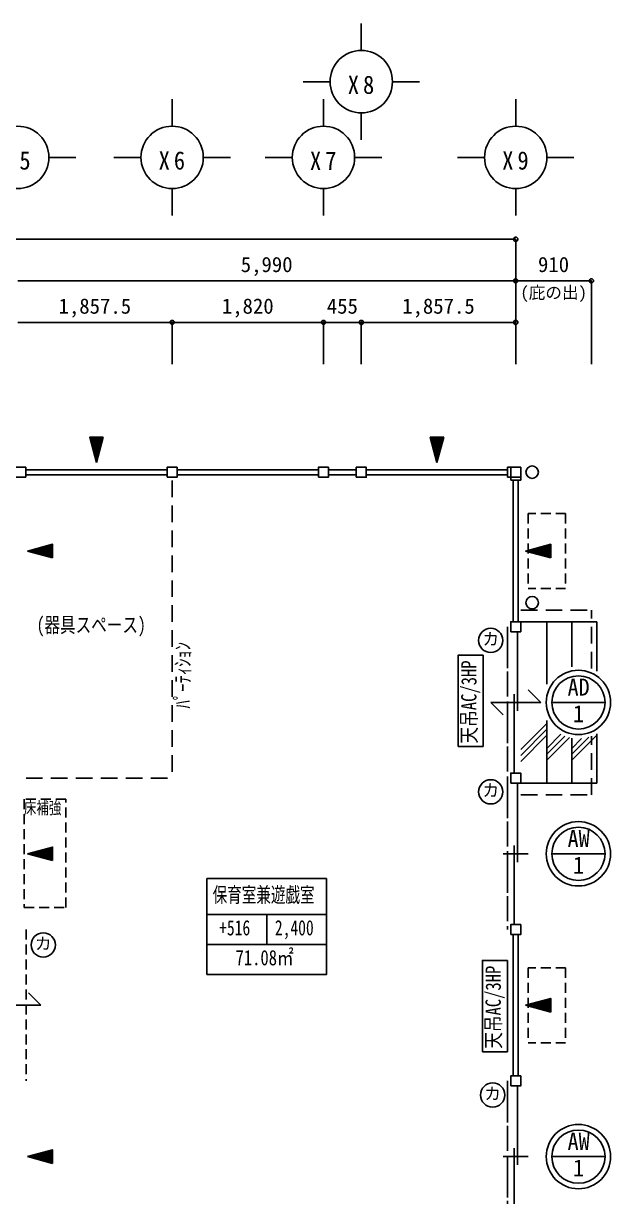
# Model space of a CAD drawing. Units: millimetres at full size, sheet at 1:100. Extents: x -40222 to 41440, y -29146 to 30741.
# Drawn here: x -23019 to -15958, y -15112 to -1011 of the extents above; entities that cross this region are included whole.
import ezdxf
from ezdxf.enums import TextEntityAlignment as Align

# ---------------------------------------------------------------- set-up
doc = ezdxf.new("R2010")
doc.units = ezdxf.units.MM
doc.header["$LTSCALE"] = 100
doc.header["$PDMODE"] = 32
doc.header["$PDSIZE"] = 50
doc.linetypes.add('DASHED1', pattern=[1.8, 1.2, -0.6])
doc.linetypes.add('DASHED2', pattern=[3, 2, -1])
for name, color, linetype in [('1-1', 2, 'Continuous'), ('1-2', 7, 'Continuous'), ('1-3', 7, 'Continuous'), ('1-4', 4, 'Continuous'), ('1-5', 7, 'Continuous'), ('1-6', 4, 'Continuous'), ('1-7', 3, 'DASHED2'), ('1-8', 7, 'Continuous'), ('1-9', 7, 'Continuous'), ('1-A', 4, 'Continuous'), ('1-C', 4, 'Continuous')]:
    doc.layers.add(name, color=color, linetype=linetype)
doc.styles.add('ＭＳ ゴシック', font='')
doc.styles.get('ＭＳ ゴシック').set_extended_font_data('MS Gothic')

msp = doc.modelspace()

# ---------------------------------------------------------------- linework, layer by layer
at = {"layer": '1-1'}
for p, q in [((-22990.9, -6345.2), (-23185.9, -6345.2)), ((-22990.9, -6465.2), (-22990.9, -6345.2)), ((-17038.4, -6345.2), (-17195.9, -6345.2)), ((-17195.9, -6465.2), (-17195.9, -6345.2)), ((-17158.4, -6502.7), (-17158.4, -6345.2)), ((-17038.4, -6345.2), (-17038.4, -6502.7)), ((-22990.9, -6465.2), (-23185.9, -6465.2)), ((-17158.4, -6502.7), (-17038.4, -6502.7))]:
    msp.add_line(p, q, dxfattribs=at)
for points in [[(-21290.9, -6465.2), (-21170.9, -6465.2), (-21170.9, -6345.2), (-21290.9, -6345.2)], [(-19470.9, -6465.2), (-19350.9, -6465.2), (-19350.9, -6345.2), (-19470.9, -6345.2)], [(-19015.9, -6465.2), (-18895.9, -6465.2), (-18895.9, -6345.2), (-19015.9, -6345.2)], [(-17158.4, -8322.7), (-17038.4, -8322.7), (-17038.4, -8202.7), (-17158.4, -8202.7)], [(-17158.4, -10142.7), (-17038.4, -10142.7), (-17038.4, -10022.7), (-17158.4, -10022.7)], [(-17158.4, -11962.7), (-17038.4, -11962.7), (-17038.4, -11842.7), (-17158.4, -11842.7)], [(-17158.4, -13782.7), (-17038.4, -13782.7), (-17038.4, -13662.7), (-17158.4, -13662.7)]]:
    msp.add_lwpolyline(points, close=True, dxfattribs=at)
msp.add_lwpolyline([(-17038.4, -6465.2), (-17158.4, -6465.2), (-17195.9, -6465.2)], dxfattribs=at)
at = {"layer": '1-2'}
for p, q in [((-21290.9, -6375.2), (-22990.9, -6375.2)), ((-22990.9, -6435.2), (-21290.9, -6435.2)), ((-19470.9, -6375.2), (-21170.9, -6375.2)), ((-21170.9, -6435.2), (-19470.9, -6435.2)), ((-19015.9, -6375.2), (-19350.9, -6375.2)), ((-19350.9, -6435.2), (-19015.9, -6435.2)), ((-17195.9, -6375.2), (-18895.9, -6375.2)), ((-18895.9, -6435.2), (-17195.9, -6435.2)), ((-17128.3, -6502.7), (-17128.3, -8202.7)), ((-17068.3, -8202.7), (-17068.3, -6502.7)), ((-17078.4, -8322.7), (-17078.4, -9272.7)), ((-16798.4, -9172.7), (-16948.4, -9022.7)), ((-17118.4, -9072.7), (-17118.4, -10022.7)), ((-17398.4, -9172.7), (-17248.4, -9322.7)), ((-17248.4, -9172.7), (-17398.4, -9172.7)), ((-16948.4, -9172.7), (-17248.4, -9172.7)), ((-16798.4, -9172.7), (-16948.4, -9172.7)), ((-16025, -9172.7), (-16665, -9172.7)), ((-17078.4, -10142.7), (-17078.4, -11092.7)), ((-16948.4, -10992.7), (-17248.4, -10992.7)), ((-17118.4, -10892.7), (-17118.4, -11842.7)), ((-16025, -10992.7), (-16665, -10992.7)), ((-17128.3, -11962.7), (-17128.3, -13662.7)), ((-17068.3, -13662.7), (-17068.3, -11962.7)), ((-17078.4, -13782.7), (-17078.4, -14732.7)), ((-16948.4, -14632.7), (-17248.4, -14632.7)), ((-17118.4, -14532.7), (-17118.4, -15482.7)), ((-16025, -14632.7), (-16665, -14632.7))]:
    msp.add_line(p, q, dxfattribs=at)
for centre, radius in [((-16345, -9172.7), 386.7), ((-16345, -9172.7), 320), ((-16345, -10992.7), 386.7), ((-16345, -10992.7), 320), ((-16345, -14632.7), 386.7), ((-16345, -14632.7), 320)]:
    msp.add_circle(centre, radius, dxfattribs=at)
at = {"layer": '1-3'}
for p, q in [((-22808.4, -12812.7), (-22958.4, -12662.7)), ((-23258.4, -12812.7), (-22958.4, -12812.7)), ((-22958.4, -12812.7), (-22808.4, -12812.7))]:
    msp.add_line(p, q, dxfattribs=at)
at = {"layer": '1-4'}
for p, q in [((-22211.6, -5985.1), (-22220.1, -5993.5)), ((-22197.5, -5985.1), (-22217.1, -6004.7)), ((-22183.3, -5985.1), (-22214.1, -6015.8)), ((-22169.2, -5985.1), (-22211.1, -6027)), ((-22155, -5985.1), (-22208.1, -6038.1)), ((-22140.9, -5985.1), (-22205.1, -6049.3)), ((-22126.7, -5985.1), (-22202.1, -6060.4)), ((-22112.6, -5985.1), (-22199.1, -6071.6)), ((-22098.5, -5985.1), (-22196.1, -6082.7)), ((-22084.3, -5985.1), (-22193.2, -6093.9)), ((-22070.2, -5985.1), (-22190.2, -6105.1)), ((-22060.6, -5989.7), (-22187.2, -6116.2)), ((-22065.8, -6009), (-22184.2, -6127.4)), ((-22071, -6028.3), (-22181.2, -6138.5)), ((-22076.2, -6047.6), (-22178.2, -6149.7)), ((-18116.6, -5985.1), (-18125.1, -5993.5)), ((-18102.5, -5985.1), (-18122.1, -6004.7)), ((-18088.3, -5985.1), (-18119.1, -6015.8)), ((-18074.2, -5985.1), (-18116.1, -6027)), ((-18060, -5985.1), (-18113.1, -6038.1)), ((-18045.9, -5985.1), (-18110.1, -6049.3)), ((-18031.7, -5985.1), (-18107.1, -6060.4)), ((-18017.6, -5985.1), (-18104.1, -6071.6)), ((-18003.5, -5985.1), (-18101.1, -6082.7)), ((-17989.3, -5985.1), (-18098.2, -6093.9)), ((-17975.2, -5985.1), (-18095.2, -6105.1)), ((-17965.6, -5989.7), (-18092.2, -6116.2)), ((-17970.8, -6009), (-18089.2, -6127.4)), ((-17976, -6028.3), (-18086.2, -6138.5)), ((-17981.2, -6047.6), (-18083.2, -6149.7)), ((-22081.3, -6066.9), (-22175.2, -6160.8)), ((-22086.5, -6086.3), (-22172.2, -6172)), ((-22091.7, -6105.6), (-22169.2, -6183.1)), ((-22096.9, -6124.9), (-22166.3, -6194.3)), ((-22102, -6144.2), (-22163.3, -6205.4)), ((-22107.2, -6163.5), (-22160.3, -6216.6)), ((-22112.4, -6182.8), (-22157.3, -6227.7)), ((-22117.6, -6202.2), (-22154.3, -6238.9)), ((-17986.3, -6066.9), (-18080.2, -6160.8)), ((-17991.5, -6086.3), (-18077.2, -6172)), ((-17996.7, -6105.6), (-18074.2, -6183.1)), ((-18001.9, -6124.9), (-18071.3, -6194.3)), ((-18007, -6144.2), (-18068.3, -6205.4)), ((-18012.2, -6163.5), (-18065.3, -6216.6)), ((-18017.4, -6182.8), (-18062.3, -6227.7)), ((-18022.6, -6202.2), (-18059.3, -6238.9)), ((-22122.7, -6221.5), (-22151.3, -6250.1)), ((-22127.9, -6240.8), (-22148.3, -6261.2)), ((-22133.1, -6260.1), (-22145.3, -6272.4)), ((-22138.3, -6279.4), (-22142.4, -6283.5)), ((-18027.7, -6221.5), (-18056.3, -6250.1)), ((-18032.9, -6240.8), (-18053.3, -6261.2)), ((-18038.1, -6260.1), (-18050.3, -6272.4)), ((-18043.3, -6279.4), (-18047.4, -6283.5)), ((-22827.3, -7391.5), (-22888.6, -7330.3)), ((-22808, -7396.7), (-22877.4, -7327.3)), ((-22788.7, -7401.9), (-22866.2, -7324.3)), ((-22769.4, -7407.1), (-22855.1, -7321.3)), ((-22750, -7412.2), (-22843.9, -7318.3)), ((-22730.7, -7417.4), (-22832.8, -7315.4)), ((-22711.4, -7422.6), (-22821.6, -7312.4)), ((-22692.1, -7427.8), (-22810.5, -7309.4)), ((-22672.8, -7432.9), (-22799.3, -7306.4)), ((-22668.2, -7423.4), (-22788.2, -7303.4)), ((-22668.2, -7409.3), (-22777, -7300.4)), ((-22668.2, -7395.1), (-22765.9, -7297.4)), ((-22668.2, -7381), (-22754.7, -7294.4)), ((-22668.2, -7366.8), (-22743.6, -7291.5)), ((-22668.2, -7352.7), (-22732.4, -7288.5)), ((-22668.2, -7338.5), (-22721.3, -7285.5)), ((-22668.2, -7324.4), (-22710.1, -7282.5)), ((-22668.2, -7310.3), (-22698.9, -7279.5)), ((-22668.2, -7296.1), (-22687.8, -7276.5)), ((-22668.2, -7282), (-22676.6, -7273.5)), ((-16837.3, -7391.5), (-16898.6, -7330.3)), ((-16818, -7396.7), (-16887.4, -7327.3)), ((-16798.7, -7401.9), (-16876.2, -7324.3)), ((-16779.4, -7407.1), (-16865.1, -7321.3)), ((-16760, -7412.2), (-16853.9, -7318.3)), ((-16740.7, -7417.4), (-16842.8, -7315.4)), ((-16721.4, -7422.6), (-16831.6, -7312.4)), ((-16702.1, -7427.8), (-16820.5, -7309.4)), ((-16682.8, -7432.9), (-16809.3, -7306.4)), ((-16678.2, -7423.4), (-16798.2, -7303.4)), ((-16678.2, -7409.3), (-16787, -7300.4)), ((-16678.2, -7395.1), (-16775.9, -7297.4)), ((-16678.2, -7381), (-16764.7, -7294.4)), ((-16678.2, -7366.8), (-16753.6, -7291.5)), ((-16678.2, -7352.7), (-16742.4, -7288.5)), ((-16678.2, -7338.5), (-16731.3, -7285.5)), ((-16678.2, -7324.4), (-16720.1, -7282.5)), ((-16678.2, -7310.3), (-16708.9, -7279.5)), ((-16678.2, -7296.1), (-16697.8, -7276.5)), ((-16678.2, -7282), (-16686.6, -7273.5)), ((-22962.6, -7355.3), (-22966.6, -7351.2)), ((-22943.2, -7360.5), (-22955.5, -7348.2)), ((-22923.9, -7365.7), (-22944.3, -7345.2)), ((-22904.6, -7370.8), (-22933.2, -7342.3)), ((-22885.3, -7376), (-22922, -7339.3)), ((-22866, -7381.2), (-22910.9, -7336.3)), ((-22846.6, -7386.4), (-22899.7, -7333.3)), ((-16972.6, -7355.3), (-16976.6, -7351.2)), ((-16953.2, -7360.5), (-16965.5, -7348.2)), ((-16933.9, -7365.7), (-16954.3, -7345.2)), ((-16914.6, -7370.8), (-16943.2, -7342.3)), ((-16895.3, -7376), (-16932, -7339.3)), ((-16876, -7381.2), (-16920.9, -7336.3)), ((-16856.6, -7386.4), (-16909.7, -7333.3)), ((-22962.6, -10995.3), (-22966.6, -10991.2)), ((-22943.2, -11000.5), (-22955.5, -10988.2)), ((-22923.9, -11005.7), (-22944.3, -10985.2)), ((-22904.6, -11010.8), (-22933.2, -10982.3)), ((-22885.3, -11016), (-22922, -10979.3)), ((-22866, -11021.2), (-22910.9, -10976.3)), ((-22846.6, -11026.4), (-22899.7, -10973.3)), ((-22827.3, -11031.5), (-22888.6, -10970.3)), ((-22808, -11036.7), (-22877.4, -10967.3)), ((-22788.7, -11041.9), (-22866.2, -10964.3)), ((-22769.4, -11047.1), (-22855.1, -10961.3)), ((-22750, -11052.2), (-22843.9, -10958.3)), ((-22730.7, -11057.4), (-22832.8, -10955.4)), ((-22711.4, -11062.6), (-22821.6, -10952.4)), ((-22692.1, -11067.8), (-22810.5, -10949.4)), ((-22672.8, -11072.9), (-22799.3, -10946.4)), ((-22668.2, -11063.4), (-22788.2, -10943.4)), ((-22668.2, -11049.3), (-22777, -10940.4)), ((-22668.2, -11035.1), (-22765.9, -10937.4)), ((-22668.2, -11021), (-22754.7, -10934.4)), ((-22668.2, -11006.8), (-22743.6, -10931.5)), ((-22668.2, -10992.7), (-22732.4, -10928.5)), ((-22668.2, -10978.5), (-22721.3, -10925.5)), ((-22668.2, -10964.4), (-22710.1, -10922.5)), ((-22668.2, -10950.3), (-22698.9, -10919.5)), ((-22668.2, -10936.1), (-22687.8, -10916.5)), ((-22668.2, -10922), (-22676.6, -10913.5)), ((-16972.6, -12815.3), (-16976.6, -12811.2)), ((-16953.2, -12820.5), (-16965.5, -12808.2)), ((-16933.9, -12825.7), (-16954.3, -12805.2)), ((-16914.6, -12830.8), (-16943.2, -12802.3)), ((-16895.3, -12836), (-16932, -12799.3)), ((-16876, -12841.2), (-16920.9, -12796.3)), ((-16856.6, -12846.4), (-16909.7, -12793.3)), ((-16837.3, -12851.5), (-16898.6, -12790.3)), ((-16818, -12856.7), (-16887.4, -12787.3)), ((-16798.7, -12861.9), (-16876.2, -12784.3)), ((-16779.4, -12867.1), (-16865.1, -12781.3)), ((-16760, -12872.2), (-16853.9, -12778.3)), ((-16740.7, -12877.4), (-16842.8, -12775.4)), ((-16721.4, -12882.6), (-16831.6, -12772.4)), ((-16702.1, -12887.8), (-16820.5, -12769.4)), ((-16682.8, -12892.9), (-16809.3, -12766.4)), ((-16678.2, -12883.4), (-16798.2, -12763.4)), ((-16678.2, -12869.3), (-16787, -12760.4)), ((-16678.2, -12855.1), (-16775.9, -12757.4)), ((-16678.2, -12841), (-16764.7, -12754.4)), ((-16678.2, -12826.8), (-16753.6, -12751.5)), ((-16678.2, -12812.7), (-16742.4, -12748.5)), ((-16678.2, -12798.5), (-16731.3, -12745.5)), ((-16678.2, -12784.4), (-16720.1, -12742.5)), ((-16678.2, -12770.3), (-16708.9, -12739.5)), ((-16678.2, -12756.1), (-16697.8, -12736.5)), ((-16678.2, -12742), (-16686.6, -12733.5)), ((-22962.6, -14635.3), (-22966.6, -14631.2)), ((-22943.2, -14640.5), (-22955.5, -14628.2)), ((-22923.9, -14645.7), (-22944.3, -14625.2)), ((-22904.6, -14650.8), (-22933.2, -14622.3)), ((-22885.3, -14656), (-22922, -14619.3)), ((-22866, -14661.2), (-22910.9, -14616.3)), ((-22846.6, -14666.4), (-22899.7, -14613.3)), ((-22827.3, -14671.5), (-22888.6, -14610.3)), ((-22808, -14676.7), (-22877.4, -14607.3)), ((-22788.7, -14681.9), (-22866.2, -14604.3)), ((-22769.4, -14687.1), (-22855.1, -14601.3)), ((-22750, -14692.2), (-22843.9, -14598.3)), ((-22730.7, -14697.4), (-22832.8, -14595.4)), ((-22711.4, -14702.6), (-22821.6, -14592.4)), ((-22692.1, -14707.8), (-22810.5, -14589.4)), ((-22672.8, -14712.9), (-22799.3, -14586.4)), ((-22668.2, -14703.4), (-22788.2, -14583.4)), ((-22668.2, -14689.3), (-22777, -14580.4)), ((-22668.2, -14675.1), (-22765.9, -14577.4)), ((-22668.2, -14661), (-22754.7, -14574.4)), ((-22668.2, -14646.8), (-22743.6, -14571.5)), ((-22668.2, -14632.7), (-22732.4, -14568.5)), ((-22668.2, -14618.5), (-22721.3, -14565.5)), ((-22668.2, -14604.4), (-22710.1, -14562.5)), ((-22668.2, -14590.3), (-22698.9, -14559.5)), ((-22668.2, -14576.1), (-22687.8, -14556.5)), ((-22668.2, -14562), (-22676.6, -14553.5))]:
    msp.add_line(p, q, dxfattribs=at)
at = {"layer": '1-4', "color": 3}
for p, q in [((-22140.9, -6289.1), (-22059.4, -5985.1)), ((-18045.9, -6289.1), (-17964.4, -5985.1)), ((-22972.2, -7352.7), (-22668.2, -7434.2)), ((-16982.2, -7352.7), (-16678.2, -7434.2)), ((-22972.2, -10992.7), (-22668.2, -11074.2)), ((-16982.2, -12812.7), (-16678.2, -12894.2)), ((-22972.2, -14632.7), (-22668.2, -14714.2))]:
    msp.add_line(p, q, dxfattribs=at)
for points in [[(-22140.9, -6289.1), (-22222.3, -5985.1), (-22059.4, -5985.1)], [(-18045.9, -6289.1), (-18127.3, -5985.1), (-17964.4, -5985.1)], [(-22972.2, -7352.7), (-22668.2, -7271.3), (-22668.2, -7434.2)], [(-16982.2, -7352.7), (-16678.2, -7271.3), (-16678.2, -7434.2)], [(-22972.2, -10992.7), (-22668.2, -10911.3), (-22668.2, -11074.2)], [(-16982.2, -12812.7), (-16678.2, -12731.3), (-16678.2, -12894.2)], [(-22972.2, -14632.7), (-22668.2, -14551.3), (-22668.2, -14714.2)]]:
    msp.add_lwpolyline(points, dxfattribs=at)
at = {"layer": '1-5', "color": 4, "linetype": 'DASHED2'}
for p in [(-21230.9, -6505.2), (-22988.4, -10082.7)]:
    msp.add_line(p, (-21230.9, -10082.7), dxfattribs=at)
at = {"layer": '1-5', "linetype": 'DASHED1'}
msp.add_lwpolyline([(-22510.2, -11636.6), (-22510.2, -10336.6), (-23010.2, -10336.6), (-23010.2, -11636.6)], close=True, dxfattribs=at)
at = {"layer": '1-5'}
for centre in [(-16900.6, -6405.2), (-16900.6, -7973.9)]:
    msp.add_circle(centre, 75, dxfattribs=at)
at = {"layer": '1-6', "color": 7}
for p, q in [((-17038.4, -8202.7), (-16123.4, -8202.7)), ((-16723.4, -8954.7), (-16723.4, -8202.7)), ((-16423.4, -8743.1), (-16423.4, -8202.7)), ((-16123.4, -8796.5), (-16123.4, -8202.7)), ((-16723.4, -10142.7), (-16723.4, -9390.8)), ((-16123.4, -10142.7), (-16123.4, -9548.9)), ((-16423.4, -10142.7), (-16423.4, -9602.3)), ((-17038.4, -10142.7), (-16123.4, -10142.7))]:
    msp.add_line(p, q, dxfattribs=at)
at = {"layer": '1-6'}
for p, q in [((-17038.4, -9739.8), (-16723.4, -9424.8)), ((-17038.4, -9810.5), (-16723.4, -9495.5)), ((-17038.4, -9881.2), (-16723.4, -9566.2)), ((-16723.4, -9724.8), (-16554.5, -9555.9)), ((-16723.4, -9795.5), (-16506.4, -9578.5)), ((-16423.4, -9866.2), (-16123.4, -9566.2)), ((-16723.4, -9866.2), (-16453, -9595.8)), ((-16423.4, -9795.5), (-16218.6, -9590.7)), ((-16423.4, -9724.8), (-16306.3, -9607.7))]:
    msp.add_line(p, q, dxfattribs=at)
at = {"layer": '1-7'}
for p, q in [((-17038.4, -8062.7), (-16188.4, -8062.7)), ((-16188.4, -8765.1), (-16188.4, -8062.7)), ((-16188.4, -10282.7), (-16188.4, -9580.3)), ((-17038.4, -10282.7), (-16188.4, -10282.7))]:
    msp.add_line(p, q, dxfattribs=at)
at = {"layer": '1-8'}
for p, q in [((-18955.9, -1336.4), (-18955.9, -1011.4)), ((-19330.9, -1711.4), (-19655.9, -1711.4)), ((-18580.9, -1711.4), (-18255.9, -1711.4)), ((-21230.9, -2246.4), (-21230.9, -1921.4)), ((-19410.9, -2246.4), (-19410.9, -1921.4)), ((-17098.4, -2246.4), (-17098.4, -1921.4)), ((-18955.9, -2086.4), (-18955.9, -2411.4)), ((-22713.4, -2621.4), (-22388.4, -2621.4)), ((-21605.9, -2621.4), (-21930.9, -2621.4)), ((-20855.9, -2621.4), (-20530.9, -2621.4)), ((-19785.9, -2621.4), (-20110.9, -2621.4)), ((-19035.9, -2621.4), (-18710.9, -2621.4)), ((-17473.4, -2621.4), (-17798.4, -2621.4)), ((-16723.4, -2621.4), (-16398.4, -2621.4)), ((-21230.9, -2996.4), (-21230.9, -3321.4)), ((-19410.9, -2996.4), (-19410.9, -3321.4)), ((-17098.4, -2996.4), (-17098.4, -3321.4)), ((-30443.4, -3605.2), (-17098.4, -3605.2)), ((-17098.4, -3605.2), (-17098.4, -4105.2)), ((-23088.4, -4105.2), (-17098.4, -4105.2)), ((-17098.4, -4105.2), (-17098.4, -4605.2)), ((-17098.4, -4105.2), (-17098.4, -5105.2)), ((-17098.4, -4105.2), (-16188.4, -4105.2)), ((-16188.4, -4105.2), (-16188.4, -5105.2)), ((-23088.4, -4605.2), (-21230.9, -4605.2)), ((-21230.9, -4605.2), (-21230.9, -5105.2)), ((-21230.9, -4605.2), (-19410.9, -4605.2)), ((-19410.9, -4605.2), (-19410.9, -5105.2)), ((-19410.9, -4605.2), (-18955.9, -4605.2)), ((-18955.9, -4605.2), (-18955.9, -5105.2)), ((-18955.9, -4605.2), (-17098.4, -4605.2)), ((-17098.4, -4605.2), (-17098.4, -5105.2))]:
    msp.add_line(p, q, dxfattribs=at)
for centre in [(-18955.9, -1711.4), (-23088.4, -2621.4), (-21230.9, -2621.4), (-19410.9, -2621.4), (-17098.4, -2621.4)]:
    msp.add_circle(centre, 375, dxfattribs=at)
at = {"layer": '1-8', "color": 2}
for p in [(-17098.4, -3605.2), (-17098.4, -4105.2), (-16188.4, -4105.2), (-21230.9, -4605.2), (-19410.9, -4605.2), (-18955.9, -4605.2), (-17098.4, -4605.2)]:
    msp.add_point(p, dxfattribs=at)
at = {"layer": '1-9'}
for p, q in [((-20813.4, -11722.7), (-19373.4, -11722.7)), ((-20093.4, -11722.7), (-20093.4, -12082.7)), ((-20813.4, -12082.7), (-19373.4, -12082.7))]:
    msp.add_line(p, q, dxfattribs=at)
for points in [[(-20813.4, -12442.7), (-19373.4, -12442.7), (-19373.4, -11290.7)], [(-19373.4, -11290.7), (-20813.4, -11290.7), (-20813.4, -12442.7)]]:
    msp.add_lwpolyline(points, dxfattribs=at)
at = {"layer": '1-A', "linetype": 'DASHED2'}
for p, q in [((-17198.4, -8262.7), (-17198.4, -11902.7)), ((-17198.4, -13722.7), (-17198.4, -17362.7))]:
    msp.add_line(p, q, dxfattribs=at)
at = {"layer": '1-A', "linetype": 'DASHED1'}
for p, q in [((-17198.4, -8262.7), (-17198.4, -11902.7)), ((-22988.4, -11902.7), (-22988.4, -13722.7)), ((-17198.4, -13722.7), (-17198.4, -17362.7))]:
    msp.add_line(p, q, dxfattribs=at)
at = {"layer": '1-A', "color": 2}
for centre in [(-17399.1, -8427.7), (-17399.1, -10247.7), (-22781.4, -12087.8), (-17376.4, -13891.8)]:
    msp.add_circle(centre, 145.9, dxfattribs=at)
at = {"layer": '1-C', "linetype": 'DASHED1'}
for p, q in [((-16948.4, -6901.8), (-16948.4, -7801.8)), ((-16498.4, -6901.8), (-16948.4, -6901.8)), ((-16948.4, -12362.7), (-16948.4, -13262.7)), ((-16498.4, -12362.7), (-16948.4, -12362.7))]:
    msp.add_line(p, q, dxfattribs=at)
at = {"layer": '1-C'}
for p, q in [((-17490.9, -9704.1), (-17490.9, -8604.1)), ((-17790.9, -9704.1), (-17490.9, -9704.1)), ((-17198.4, -13373.6), (-17198.4, -12273.6)), ((-17498.4, -13373.6), (-17198.4, -13373.6))]:
    msp.add_line(p, q, dxfattribs=at)
at = {"layer": '1-C', "linetype": 'DASHED1'}
for points in [[(-16498.4, -6901.8), (-16498.4, -7801.8), (-16948.4, -7801.8)], [(-16498.4, -12362.7), (-16498.4, -13262.7), (-16948.4, -13262.7)]]:
    msp.add_lwpolyline(points, dxfattribs=at)
at = {"layer": '1-C'}
for points in [[(-17490.9, -8604.1), (-17790.9, -8604.1), (-17790.9, -9704.1)], [(-17198.4, -12273.6), (-17498.4, -12273.6), (-17498.4, -13373.6)]]:
    msp.add_lwpolyline(points, dxfattribs=at)

# ---------------------------------------------------------------- texts
at = {"layer": '1-2', "color": 4, "style": 'ＭＳ ゴシック', "width": 0.95}
for s, p in [('AD', (-16475, -9152.7)), ('1', (-16410, -9472.7)), ('AW', (-16475, -10972.7)), ('1', (-16410, -11292.7)), ('AW', (-16475, -14612.7)), ('1', (-16410, -14932.7))]:
    msp.add_text(s, height=205.3, dxfattribs=at).set_placement(p, align=Align.BOTTOM_LEFT)
at = {"layer": '1-5', "style": 'ＭＳ ゴシック', "width": 0.75}
for s, height, p in [('(器具スペース)', 183.3, (-22860.5, -8387.2)), ('床補強', 146.6, (-23013.8, -10558.6))]:
    msp.add_text(s, height=height, dxfattribs=at).set_placement(p, align=Align.BOTTOM_LEFT)
at = {"layer": '1-5', "style": 'ＭＳ ゴシック', "width": 0.8}
msp.add_text('ﾊﾟｰﾃｨｼｮﾝ', height=183.3, rotation=90, dxfattribs=at).set_placement((-20957, -9245.9), align=Align.BOTTOM_LEFT)
at = {"layer": '1-8', "color": 4, "style": 'ＭＳ ゴシック'}
for s, p in [('5,990', (-20405.9, -4055.2)), ('910', (-16830.9, -4055.2)), ('1,857.5', (-22597.1, -4555.2)), ('1,820', (-20633.4, -4555.2)), ('455', (-19370.9, -4555.2)), ('1,857.5', (-18464.6, -4555.2))]:
    msp.add_text(s, height=183.3, dxfattribs=at).set_placement(p, align=Align.BOTTOM_LEFT)
at = {"layer": '1-8', "style": 'ＭＳ ゴシック'}
msp.add_text('(庇の出)', height=146.6, dxfattribs=at).set_placement((-17042.2, -4363.7), align=Align.BOTTOM_LEFT)
at = {"layer": '1-8', "char_height": 219.9, "attachment_point": 7, "style": 'ＭＳ ゴシック'}
for s, insert in [('\\T1.36;\\W0.9;X8', (-19118.4, -1861.4)), ('\\T1.36;\\W0.9;X5', (-23250.9, -2771.4)), ('\\T1.36;\\W0.9;X6', (-21393.4, -2771.4)), ('\\T1.36;\\W0.9;X7', (-19573.4, -2771.4)), ('\\T1.36;\\W0.9;X9', (-17260.9, -2771.4))]:
    msp.add_mtext(s, dxfattribs=dict(at, insert=insert))
at = {"layer": '1-9', "style": 'ＭＳ ゴシック'}
for s, width, p in [('保育室兼遊戯室', 0.7, (-20743.4, -11631.7)), ('+516', 0.75, (-20665.9, -12027.7)), ('2,400', 0.75, (-19995.9, -12027.7)), ('71.08㎡', 0.8, (-20468.4, -12387.7))]:
    msp.add_text(s, height=183.3, dxfattribs=dict(at, width=width)).set_placement(p, align=Align.BOTTOM_LEFT)
at = {"layer": '1-A', "color": 7, "style": 'ＭＳ ゴシック'}
for p in [(-17499.1, -8527.7), (-17499.1, -10347.7), (-22881.4, -12187.8), (-17476.4, -13991.8)]:
    msp.add_text('カ', height=146.6, dxfattribs=at).set_placement(p, align=Align.BOTTOM_LEFT)
at = {"layer": '1-C', "color": 7, "style": 'ＭＳ ゴシック', "width": 0.8}
for p in [(-17515.9, -9666.6), (-17223.4, -13336.1)]:
    msp.add_text('天吊AC/3HP', height=183.3, rotation=90, dxfattribs=at).set_placement(p, align=Align.BOTTOM_LEFT)

doc.saveas('drawing.dxf')
